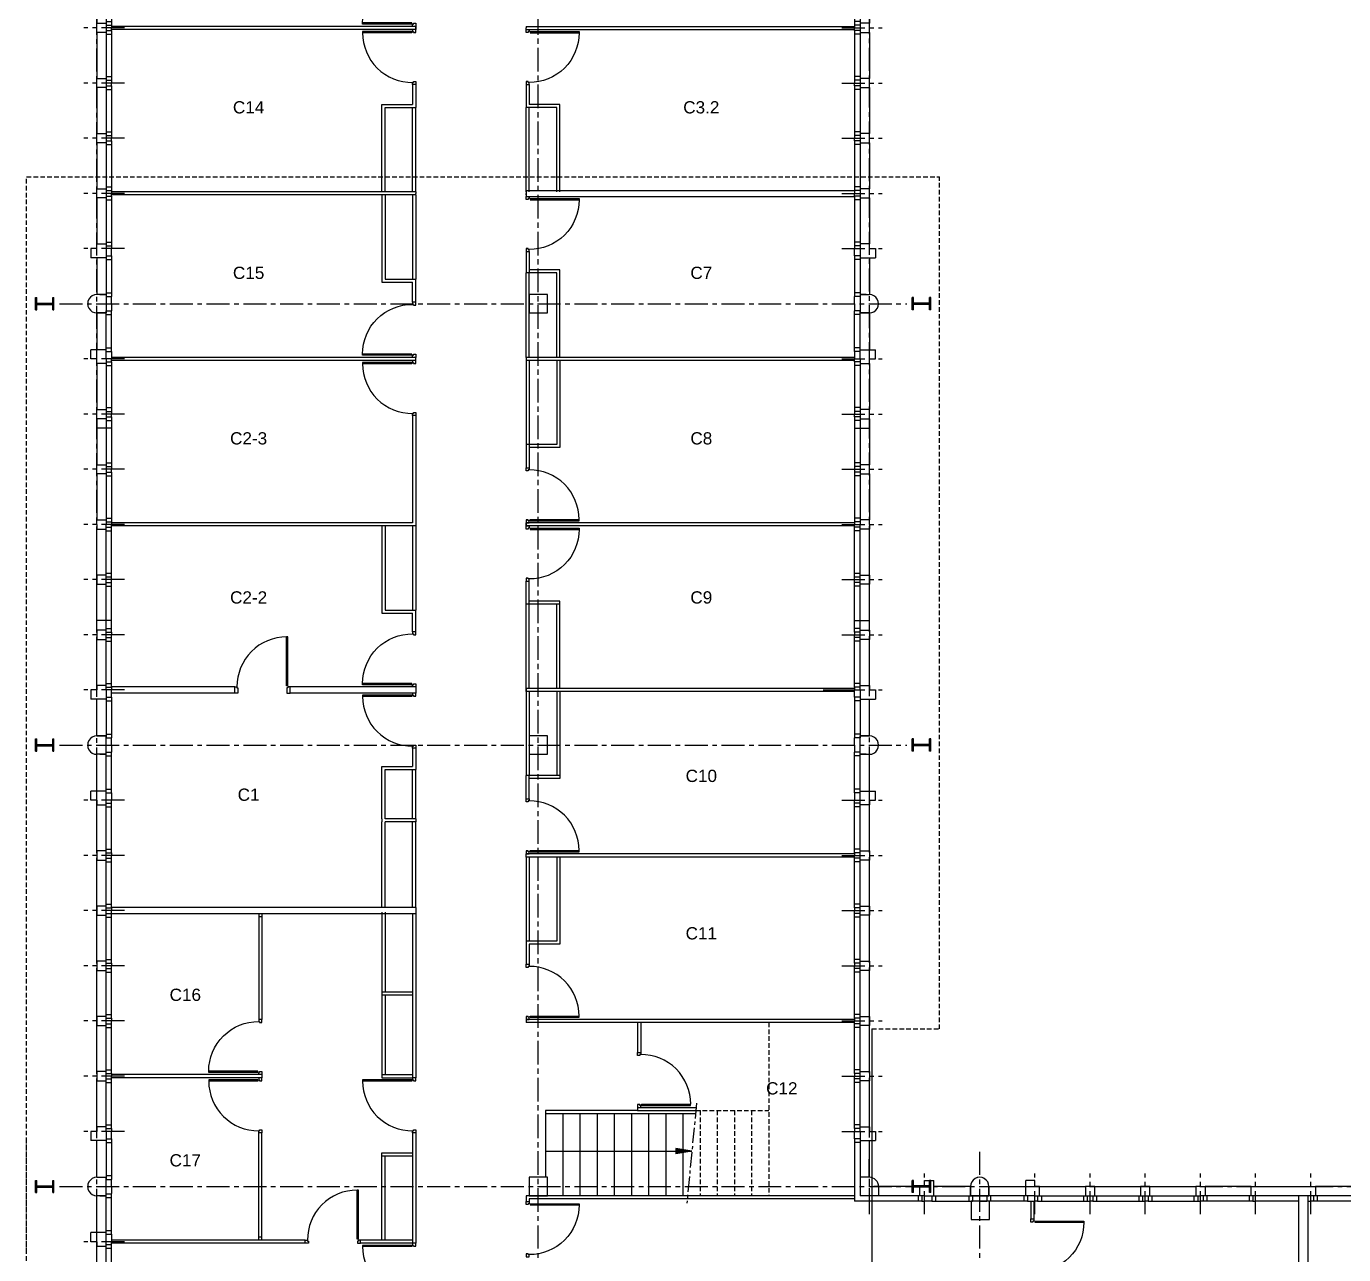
# Model space of a CAD drawing. Extents: x 1614 to 26454, y 2920 to 16595.
# Drawn here: x 5494 to 7643, y 4590 to 6593 of the extents above; entities that cross this region are included whole.
import ezdxf

# ---------------------------------------------------------------- set-up
doc = ezdxf.new("R2010")
doc.units = 0
doc.header["$MEASUREMENT"] = 0
for name, pattern in [('AXES', [2, 1.25, -0.25, 0.25, -0.25]), ('CACHE', [0.375, 0.25, -0.125]), ('DISCONTINU2', [0.375, 0.25, -0.125])]:
    doc.linetypes.add(name, pattern=pattern)
doc.layers.get('0').update_dxf_attribs({"linetype": 'CONTINUOUS'})
for name, color, linetype in [('BA_APPUI_FENETRE', 140, 'CONTINUOUS'), ('BA_AUVENT', 140, 'CACHE'), ('BA_AXE_TRAME', 253, 'AXES'), ('BA_CLOISON_EXISTANTE', 4, 'CONTINUOUS'), ('BA_DOUBLAGE', 134, 'CONTINUOUS'), ('BA_ESCALIER', 8, 'CONTINUOUS'), ('BA_ESCALIER_CACHE', 252, 'DISCONTINU2'), ('BA_MENUIS_EXTERIEURE', 6, 'CONTINUOUS'), ('BA_MENUIS_INTERIEURE', 202, 'CONTINUOUS'), ('BA_STRUCTURE', 5, 'CONTINUOUS'), ('TXT_REP_PIECE', 3, 'CONTINUOUS')]:
    doc.layers.add(name, color=color, linetype=linetype)

# ---------------------------------------------------------------- blocks, each defined once
blk = doc.blocks.new('baie1')
at = {"layer": 'BA_APPUI_FENETRE'}
blk.add_line((7.5, -5), (82.5, -5), dxfattribs=at)
at = {"layer": 'BA_DOUBLAGE'}
for p, q in [((4.5, 19), (0, 19)), ((85.5, 19), (90, 19))]:
    blk.add_line(p, q, dxfattribs=at)
at = {"layer": 'BA_MENUIS_EXTERIEURE'}
for p, q in [((4.5, 19), (85.5, 19)), ((4.5, 10), (4.5, 19)), ((4.5, 10), (85.5, 10)), ((10.5, 10), (10.5, 19)), ((79.5, 10), (79.5, 19)), ((85.5, 10), (85.5, 19))]:
    blk.add_line(p, q, dxfattribs=at)
at = {"layer": 'BA_STRUCTURE'}
for points in [[(0, 10), (7.5, 10), (7.5, -5), (0, -5)], [(90, -5), (82.5, -5), (82.5, 10), (90, 10)]]:
    blk.add_lwpolyline(points, dxfattribs=at)
blk = doc.blocks.new('baie2')
at = {"layer": 'BA_DOUBLAGE'}
blk.add_line((-12, 19), (0, 19), dxfattribs=at)
at = {"layer": 'BA_MENUIS_EXTERIEURE'}
for p, q in [((-78.3, 10), (-78.3, 19)), ((-12, 19), (-78.3, 19)), ((-12, 10), (-78.3, 10)), ((-72.3, 10), (-72.3, 19)), ((-18, 10), (-18, 19)), ((-12, 10), (-12, 19))]:
    blk.add_line(p, q, dxfattribs=at)
at = {"layer": 'BA_STRUCTURE'}
for p, q in [((-75, 0), (-75, 10)), ((0, 10), (-15, 10)), ((-15, 10), (-15, -15)), ((0, -15), (-15, -15)), ((0, -5), (0, -15))]:
    blk.add_line(p, q, dxfattribs=at)
blk = doc.blocks.new('P80_5')
for p, q in [((-5.5, 6.5), (-5.5, 86.6)), ((-3.5, 86.5), (-5.5, 86.5)), ((-3.5, 6.5), (-3.5, 86.5)), ((-90, 0), (-90, 5)), ((-90, 5), (-86.5, 5)), ((-85, 0), (-90, 0)), ((-86.5, 5), (-86.5, 3.5)), ((-86.5, 3.5), (-85, 3.5)), ((-85, 3.5), (-85, 0)), ((-3.5, 6.5), (-5.5, 6.5)), ((-5, 3.5), (-5, 0)), ((-3.5, 3.5), (-5, 3.5)), ((-5, 0), (0, 0)), ((0, 5), (-3.5, 5)), ((-3.5, 5), (-3.5, 3.5)), ((0, 0), (0, 5))]:
    blk.add_line(p, q)
for centre, radius, start, end in [((-5.6, 5.7), 80.9, 89.9501, 180.4961), ((-5.5, 6.5), 0, 180, 270), ((-5, 3.5), 0, 180, 270)]:
    blk.add_arc(centre, radius, start, end)

msp = doc.modelspace()

# ---------------------------------------------------------------- hatches: boundary and pattern name
at = {"layer": 'BA_ESCALIER'}
h = msp.add_hatch(color=256, dxfattribs=at)
h.paths.add_polyline_path([(6565.4, 4758.3), (6565.4, 4760.7), (6554, 4762.6), (6554, 4758.3)])
h.paths.add_polyline_path([(6554, 4758.3), (6554, 4754), (6565.4, 4755.9), (6565.4, 4758.3)])
h.paths.add_polyline_path([(6579.9, 4758.3), (6565.4, 4760.7), (6565.4, 4758.3)])
h.paths.add_polyline_path([(6579.9, 4758.3), (6565.4, 4758.3), (6565.4, 4755.9)])

# ---------------------------------------------------------------- linework, layer by layer
at = {"layer": 'BA_APPUI_FENETRE'}
for p, q in [((5609.4, 6215.8), (5609.3, 6155.8)), ((6869.4, 6215.8), (6869.4, 6155.8)), ((5609.4, 6125.8), (5609.4, 6065.8)), ((6869.4, 6125.8), (6869.4, 6065.8)), ((5609.4, 5953.3), (5609.4, 5878.3)), ((6869.4, 5953.3), (6869.4, 5878.3)), ((5609.4, 5863.3), (5609.4, 5788.3)), ((6869.4, 5863.3), (6869.4, 5788.3)), ((5609.4, 5698.3), (5609.4, 5773.3)), ((6869.4, 5698.3), (6869.4, 5773.3)), ((5609.4, 5608.3), (5609.4, 5683.3)), ((6869.4, 5608.3), (6869.4, 5683.3)), ((5609.4, 5435.8), (5609.4, 5495.8)), ((6869.4, 5435.8), (6869.4, 5495.8)), ((5609.4, 5345.8), (5609.3, 5405.8)), ((6869.4, 5345.8), (6869.4, 5405.8)), ((6873.4, 4957.8), (6873.4, 3640.8)), ((5609.4, 4715.8), (5609.4, 4775.8)), ((6869.3, 4715.8), (6869.4, 4775.8)), ((5609.4, 4625.8), (5609.3, 4685.8)), ((6951.9, 4700.8), (6876.9, 4700.8)), ((7034.4, 4700.8), (6974.4, 4700.8)), ((7064.4, 4700.8), (7124.4, 4700.8)), ((7236.9, 4700.8), (7311.9, 4700.8)), ((7326.9, 4700.8), (7401.9, 4700.8)), ((7491.9, 4700.8), (7416.9, 4700.8))]:
    msp.add_line(p, q, dxfattribs=at)
at = {"layer": 'BA_AUVENT', "ltscale": 30}
for p, q in [((5494.7, 4593.1), (5494.7, 6347.8)), ((5494.7, 6347.8), (6984, 6347.8)), ((6984, 4957.8), (6984, 6347.8)), ((6873.4, 4957.8), (6984, 4957.8)), ((5494.7, 4545.8), (5494.4, 4775.7))]:
    msp.add_line(p, q, dxfattribs=at)
at = {"layer": 'BA_AXE_TRAME', "ltscale": 30}
for p, q in [((6329.4, 2919.7), (6329.4, 8140.8)), ((5609.4, 2919.7), (5609.4, 6900.8)), ((6329.4, 4660.8), (6329.4, 6900.8)), ((6869.4, 4660.8), (6869.4, 6900.8)), ((5654.5, 6590.8), (5588.3, 6590.8)), ((6824.3, 6590.8), (6890.5, 6590.8)), ((5654.5, 6500.8), (5588.3, 6500.8)), ((6824.3, 6500.8), (6890.5, 6500.8)), ((5654.5, 6410.8), (5588.3, 6410.8)), ((6824.3, 6410.8), (6890.5, 6410.8)), ((5654.5, 6320.8), (5588.3, 6320.8)), ((6824.3, 6320.8), (6890.5, 6320.8)), ((5654.5, 6230.8), (5588.3, 6230.8)), ((6824.3, 6230.8), (6890.5, 6230.8)), ((5548.3, 6140.8), (6930.5, 6140.8)), ((5654.5, 6050.8), (5588.3, 6050.8)), ((5654.5, 6050.8), (5588.3, 6050.8)), ((6824.3, 6050.8), (6890.5, 6050.8)), ((6824.3, 6050.8), (6890.5, 6050.8)), ((5654.5, 5960.8), (5588.3, 5960.8)), ((5654.5, 5960.8), (5588.3, 5960.8)), ((6824.3, 5960.8), (6890.5, 5960.8)), ((6824.3, 5960.8), (6890.5, 5960.8)), ((5654.5, 5870.8), (5588.3, 5870.8)), ((5654.5, 5870.8), (5588.3, 5870.8)), ((6824.3, 5870.8), (6890.5, 5870.8)), ((6824.3, 5870.8), (6890.5, 5870.8)), ((5654.5, 5780.8), (5588.3, 5780.8)), ((5654.5, 5780.8), (5588.3, 5780.8)), ((6824.3, 5780.8), (6890.5, 5780.8)), ((6824.3, 5780.8), (6890.5, 5780.8)), ((5654.5, 5690.8), (5588.3, 5690.8)), ((6824.3, 5690.8), (6890.5, 5690.8)), ((5654.5, 5600.8), (5588.3, 5600.8)), ((6824.3, 5600.8), (6890.5, 5600.8)), ((5654.5, 5510.8), (5588.3, 5510.8)), ((6794.2, 5510.8), (6860.4, 5510.8)), ((6824.3, 5510.8), (6890.5, 5510.8)), ((5548.3, 5420.8), (6930.5, 5420.8)), ((5654.5, 5330.8), (5588.3, 5330.8)), ((6824.3, 5330.8), (6890.5, 5330.8)), ((5654.5, 5240.8), (5588.3, 5240.8)), ((6824.3, 5240.8), (6890.5, 5240.8)), ((5654.5, 5150.8), (5588.3, 5150.8)), ((6824.3, 5150.8), (6890.5, 5150.8)), ((5654.5, 5060.8), (5588.3, 5060.8)), ((6824.3, 5060.8), (6890.5, 5060.8)), ((5654.5, 4970.8), (5588.3, 4970.8)), ((6824.3, 4970.8), (6890.5, 4970.8)), ((5654.5, 4880.8), (5588.3, 4880.8)), ((6824.3, 4880.8), (6890.5, 4880.8)), ((5654.5, 4790.8), (5588.3, 4790.8)), ((5654.5, 4790.8), (5588.3, 4790.8)), ((6824.3, 4790.8), (6890.5, 4790.8)), ((7049.4, 2919.7), (7049.4, 4761.9)), ((6869.4, 4655.7), (6869.4, 4721.9)), ((6959.4, 4655.7), (6959.4, 4721.9)), ((7139.4, 4655.7), (7139.4, 4721.9)), ((7139.4, 4655.7), (7139.4, 4721.9)), ((7229.4, 4655.7), (7229.4, 4721.9)), ((7229.4, 4655.7), (7229.4, 4721.9)), ((7319.4, 4655.7), (7319.4, 4721.9)), ((7319.4, 4655.7), (7319.4, 4721.9)), ((7409.4, 4655.7), (7409.4, 4721.9)), ((7409.4, 4655.7), (7409.4, 4721.9)), ((7499.4, 4655.7), (7499.4, 4721.9)), ((7589.4, 4655.7), (7589.4, 4721.9)), ((5548.3, 4700.8), (8293.3, 4700.8)), ((5654.5, 4610.8), (5588.3, 4610.8))]:
    msp.add_line(p, q, dxfattribs=at)
at = {"layer": 'BA_CLOISON_EXISTANTE'}
for p, q in [((6129.4, 6593.3), (5633.4, 6593.3)), ((6129.4, 6593.3), (5633.4, 6593.3)), ((6129.4, 6588.3), (5633.4, 6588.3)), ((6129.4, 6588.3), (5633.4, 6588.3)), ((6129.4, 6588.3), (6129.4, 6593.3)), ((6129.4, 6593.3), (6129.4, 6588.3)), ((6129.4, 6593.3), (6129.4, 6588.3)), ((6129.4, 6588.3), (6129.4, 6593.3)), ((6309.4, 6593.3), (6309.4, 6590.8)), ((6309.4, 6593.3), (6805.4, 6593.3)), ((6309.4, 6593.3), (6845.4, 6593.3)), ((6309.4, 6588.3), (6309.4, 6590.8)), ((6309.4, 6588.3), (6805.4, 6588.3)), ((6309.4, 6588.3), (6845.4, 6588.3)), ((6124.4, 6498.3), (6124.4, 6465.8)), ((6129.4, 6498.3), (6129.4, 6460.8)), ((6309.4, 6498.3), (6309.4, 6460.8)), ((6314.4, 6498.3), (6314.4, 6465.8)), ((6074.4, 6465.8), (6124.4, 6465.8)), ((6074.4, 6460.8), (6074.4, 6465.8)), ((6074.4, 6323.3), (6074.4, 6460.8)), ((6079.4, 6460.8), (6129.4, 6460.8)), ((6079.4, 6323.3), (6079.4, 6460.8)), ((6359.4, 6460.8), (6309.4, 6460.8)), ((6364.4, 6465.8), (6314.4, 6465.8)), ((6359.4, 6323.3), (6359.4, 6460.8)), ((6364.4, 6460.8), (6364.4, 6465.8)), ((6364.4, 6323.3), (6364.4, 6460.8)), ((6124.4, 6323.3), (5633.4, 6323.3)), ((6129.4, 6323.3), (5633.4, 6323.3)), ((6124.4, 6318.3), (5633.4, 6318.3)), ((6129.4, 6318.3), (5633.4, 6318.3)), ((6074.4, 6318.3), (6074.4, 6180.8)), ((6079.4, 6318.3), (6079.4, 6180.8)), ((6129.4, 6323.3), (6129.4, 6320.8)), ((6129.4, 6318.3), (6129.4, 6320.8)), ((6309.4, 6325.8), (6845.4, 6325.8)), ((6309.4, 6325.8), (6309.4, 6315.8)), ((6309.4, 6323.3), (6309.4, 6320.8)), ((6309.4, 6318.3), (6309.4, 6320.8)), ((6309.4, 6315.8), (6845.4, 6315.8)), ((6309.4, 6225.8), (6309.4, 6191.1)), ((6314.4, 6225.8), (6314.4, 6191.1)), ((6359.4, 6191.1), (6309.4, 6191.1)), ((6364.4, 6196.1), (6314.4, 6196.1)), ((6359.4, 6053.3), (6359.4, 6191.1)), ((6364.4, 6191.1), (6364.4, 6196.1)), ((6364.4, 6053.3), (6364.4, 6191.1)), ((6074.4, 6180.8), (6074.4, 6175.8)), ((6074.4, 6175.8), (6124.4, 6175.8)), ((6079.4, 6180.8), (6129.4, 6180.8)), ((6124.4, 6143.3), (6124.4, 6175.8)), ((6129.4, 6143.3), (6129.4, 6180.8)), ((6129.4, 6053.3), (5633.4, 6053.3)), ((6129.4, 6053.3), (5633.4, 6053.3)), ((6129.4, 6048.3), (5633.4, 6048.3)), ((6129.4, 6048.3), (5633.4, 6048.3)), ((6129.4, 6048.3), (6129.4, 6053.3)), ((6845.4, 6053.3), (6309.4, 6053.3)), ((6309.4, 6053.3), (6309.4, 6048.3)), ((6845.4, 6048.3), (6309.4, 6048.3)), ((6845.4, 6053.3), (6349.4, 6053.3)), ((6845.4, 6048.3), (6349.4, 6048.3)), ((6359.4, 6048.3), (6359.4, 5911.1)), ((6364.4, 6048.3), (6364.4, 5911.1)), ((6124.4, 5958.3), (6124.4, 5783.3)), ((6129.4, 5958.3), (6129.4, 5778.3)), ((6359.4, 5911.1), (6309.4, 5911.1)), ((6309.4, 5911.1), (6309.4, 5873.3)), ((6314.4, 5911.1), (6314.4, 5873.3)), ((6364.4, 5911.1), (6364.4, 5906.1)), ((6364.4, 5906.1), (6314.4, 5906.1)), ((6124.4, 5783.3), (5633.4, 5783.3)), ((6124.4, 5783.3), (5633.4, 5783.3)), ((6845.4, 5783.3), (6309.4, 5783.3)), ((6309.4, 5783.3), (6309.4, 5778.3)), ((6845.4, 5783.3), (6309.4, 5783.3)), ((6309.4, 5778.3), (6309.4, 5783.3)), ((6845.4, 5783.3), (6314.4, 5783.3)), ((6124.4, 5778.3), (5633.4, 5778.3)), ((6129.4, 5778.3), (5633.4, 5778.3)), ((6074.4, 5778.3), (6074.4, 5640.8)), ((6079.4, 5778.3), (6079.4, 5640.8)), ((6845.4, 5778.3), (6309.4, 5778.3)), ((6845.4, 5778.3), (6309.4, 5778.3)), ((6845.4, 5778.3), (6314.4, 5778.3)), ((6309.4, 5650.6), (6309.4, 5688.3)), ((6314.4, 5650.6), (6314.4, 5688.3)), ((6364.4, 5655.6), (6314.4, 5655.6)), ((6364.4, 5650.6), (6364.4, 5655.6)), ((6074.4, 5640.8), (6074.4, 5635.8)), ((6074.4, 5635.8), (6124.4, 5635.8)), ((6079.4, 5640.8), (6129.4, 5640.8)), ((6124.4, 5605.8), (6124.4, 5635.8)), ((6129.4, 5605.8), (6129.4, 5640.8)), ((6364.4, 5650.6), (6309.4, 5650.6)), ((6359.4, 5513.3), (6359.4, 5650.6)), ((6364.4, 5513.3), (6364.4, 5650.6)), ((5834.4, 5515.8), (5633.4, 5515.8)), ((5834.4, 5505.8), (5633.4, 5505.8)), ((6129.4, 5515.8), (5924.4, 5515.8)), ((6129.4, 5505.8), (5924.4, 5505.8)), ((6129.4, 5515.8), (6129.4, 5505.8)), ((6845.4, 5513.3), (6309.4, 5513.3)), ((6309.4, 5508.3), (6309.4, 5513.3)), ((6309.4, 5512.8), (6309.4, 5507.8)), ((6845.4, 5508.3), (6309.4, 5508.3)), ((6845.4, 5513.3), (6314.4, 5513.3)), ((6845.4, 5513.3), (6314.4, 5513.3)), ((6845.4, 5508.3), (6314.4, 5508.3)), ((6845.4, 5508.3), (6314.4, 5508.3)), ((6359.4, 5508.1), (6359.4, 5370.6)), ((6364.4, 5508.1), (6364.4, 5370.6)), ((6124.4, 5415.8), (6124.4, 5385.8)), ((6129.4, 5415.8), (6129.4, 5380.8)), ((6074.4, 5385.8), (6124.4, 5385.8)), ((6074.4, 5380.8), (6074.4, 5385.8)), ((6074.4, 5300.8), (6074.4, 5380.8)), ((6079.4, 5380.8), (6129.4, 5380.8)), ((6079.4, 5300.8), (6079.4, 5380.8)), ((6309.4, 5333.3), (6309.4, 5371.1)), ((6364.4, 5371.1), (6309.4, 5371.1)), ((6314.4, 5333.3), (6314.4, 5371.1)), ((6364.4, 5366.1), (6314.4, 5366.1)), ((6364.4, 5371.1), (6364.4, 5366.1)), ((6074.4, 5300.8), (6074.4, 5295.8)), ((6074.4, 5155.8), (6074.4, 5295.8)), ((6129.4, 5300.8), (6079.4, 5300.8)), ((6079.4, 5155.8), (6079.4, 5295.8)), ((6129.4, 5295.8), (6079.4, 5295.8)), ((6129.4, 5300.8), (6129.4, 5295.8)), ((6845.4, 5243.3), (6309.4, 5243.3)), ((6845.4, 5243.3), (6309.4, 5243.3)), ((6309.4, 5238.3), (6309.4, 5243.3)), ((6845.4, 5243.3), (6314.4, 5243.3)), ((6845.4, 5238.3), (6309.4, 5238.3)), ((6845.4, 5238.3), (6309.4, 5238.3)), ((6845.4, 5238.3), (6309.4, 5238.3)), ((6359.4, 5238.6), (6359.4, 5101.1)), ((6364.4, 5238.6), (6364.4, 5101.1)), ((6129.4, 5155.8), (5633.4, 5155.8)), ((6129.4, 5145.8), (5633.4, 5145.8)), ((6124.4, 5145.8), (6124.4, 4878.3)), ((6129.4, 5155.8), (6129.4, 4878.3)), ((6359.4, 5101.1), (6309.4, 5101.1)), ((6309.4, 5101.1), (6309.4, 5063.3)), ((6364.4, 5096.1), (6314.4, 5096.1)), ((6314.4, 5096.1), (6314.4, 5063.3)), ((6364.4, 5101.1), (6364.4, 5096.1)), ((6074.4, 5018.4), (6074.4, 5013.4)), ((6074.4, 5018.4), (6124.4, 5018.4)), ((6074.4, 5013.4), (6124.4, 5013.4)), ((6845.4, 4973.3), (6309.4, 4973.3)), ((6309.4, 4973.3), (6309.4, 4968.3)), ((6845.4, 4968.3), (6309.4, 4968.3)), ((6845.4, 4973.3), (6314.4, 4973.3)), ((6845.4, 4973.3), (6314.4, 4973.3)), ((6845.4, 4968.3), (6314.4, 4968.3)), ((6845.4, 4968.3), (6314.4, 4968.3)), ((6491.4, 4968.3), (6491.4, 4919.6)), ((6496.4, 4968.3), (6496.4, 4919.6)), ((5878.9, 4883.3), (5633.4, 4883.3)), ((5878.9, 4878.3), (5633.4, 4878.3)), ((5878.9, 4878.3), (5878.9, 4883.3)), ((6074.4, 4883.3), (6074.4, 4878.3)), ((6074.4, 4883.3), (6124.4, 4883.3)), ((6074.4, 4878.3), (6124.4, 4878.3)), ((6491.4, 4829.6), (6586.7, 4829.6)), ((6491.4, 4829.6), (6491.4, 4824.6)), ((6491.4, 4824.6), (6586.2, 4824.6)), ((6124.4, 4788.3), (6124.4, 4608.3)), ((6129.4, 4788.3), (6129.4, 4608.3)), ((6074.4, 4755.8), (6124.4, 4755.8)), ((6074.4, 4750.8), (6074.4, 4755.8)), ((6074.4, 4750.8), (6124.4, 4750.8)), ((6845.4, 4685.8), (6309.4, 4685.8)), ((6309.4, 4685.8), (6309.4, 4676.2)), ((6845.4, 4680.8), (6314.4, 4680.8)), ((6314.4, 4680.8), (6314.4, 4676.2)), ((5949.4, 4613.3), (5633.4, 4613.3)), ((5949.4, 4608.3), (5633.4, 4608.3)), ((6124.4, 4613.3), (6039.4, 4613.3)), ((6129.4, 4608.3), (6039.4, 4608.3))]:
    msp.add_line(p, q, dxfattribs=at)
at = {"layer": 'BA_DOUBLAGE'}
for p, q in [((5633.4, 6140.8), (5633.4, 6152.5)), ((5633.4, 6140.8), (5633.4, 6152.5)), ((6845.4, 6140.8), (6845.4, 6152.5)), ((6845.4, 6140.8), (6845.4, 6152.5)), ((5633.4, 6140.8), (5633.4, 6129.2)), ((6845.4, 6140.8), (6845.4, 6129.2)), ((5633.4, 5956.3), (5633.4, 5960.8)), ((6845.4, 5956.3), (6845.4, 5960.8)), ((5633.4, 5875.3), (5633.4, 5870.8)), ((5633.4, 5866.3), (5633.4, 5870.8)), ((5633.4, 5785.3), (5633.4, 5780.8)), ((5633.4, 5776.3), (5633.4, 5780.8)), ((6845.4, 5785.3), (6845.4, 5780.8)), ((6845.4, 5776.3), (6845.4, 5780.8)), ((5633.4, 5605.3), (5633.4, 5600.8)), ((6845.4, 5605.3), (6845.4, 5600.8)), ((5633.4, 5420.8), (5633.4, 5432.5)), ((5633.4, 5420.8), (5633.4, 5409.2)), ((5633.4, 5420.8), (5633.4, 5409.2)), ((6845.4, 5420.8), (6845.4, 5432.5)), ((6845.4, 5420.8), (6845.4, 5409.2)), ((6845.4, 5420.8), (6845.4, 5409.2)), ((6845.4, 4778.8), (6845.4, 4790.8)), ((5633.4, 4700.8), (5633.4, 4712.5)), ((5633.4, 4700.8), (5633.4, 4689.2)), ((6954.9, 4676.8), (6959.4, 4676.8)), ((7049.4, 4676.8), (7037.7, 4676.8)), ((7049.4, 4676.8), (7037.7, 4676.8)), ((7049.4, 4676.8), (7037.7, 4676.8)), ((7049.4, 4676.8), (7061, 4676.8)), ((7049.4, 4676.8), (7061, 4676.8)), ((7049.4, 4676.8), (7061, 4676.8)), ((7233.9, 4676.8), (7229.4, 4676.8)), ((7314.9, 4676.8), (7319.4, 4676.8)), ((7323.9, 4676.8), (7319.4, 4676.8)), ((7404.9, 4676.8), (7409.4, 4676.8)), ((7413.9, 4676.8), (7409.4, 4676.8)), ((7494.9, 4676.8), (7499.4, 4676.8)), ((7503.9, 4676.8), (7499.4, 4676.8)), ((7584.9, 4676.8), (7589.4, 4676.8))]:
    msp.add_line(p, q, dxfattribs=at)
at = {"layer": 'BA_ESCALIER'}
for p, q in [((6341.4, 4824.6), (6341.4, 4715.8)), ((6491.4, 4824.6), (6341.4, 4824.6)), ((6585.8, 4819.6), (6341.4, 4819.6)), ((6369.4, 4819.6), (6369.4, 4685.8)), ((6397.4, 4819.6), (6397.4, 4685.8)), ((6425.4, 4819.6), (6425.4, 4685.8)), ((6453.4, 4819.6), (6453.4, 4685.8)), ((6481.4, 4819.6), (6481.4, 4685.8)), ((6509.4, 4819.6), (6509.4, 4685.8)), ((6537.4, 4819.6), (6537.4, 4685.8)), ((6565.4, 4819.6), (6565.4, 4685.8)), ((6341.4, 4758.3), (6579.9, 4758.3)), ((6579.9, 4758.3), (6554, 4762.6)), ((6554, 4762.6), (6554, 4754)), ((6579.9, 4758.3), (6554, 4754))]:
    msp.add_line(p, q, dxfattribs=at)
at = {"layer": 'BA_ESCALIER_CACHE', "ltscale": 30}
for p, q in [((6705.4, 4968.3), (6705.4, 4685.8)), ((6586.2, 4824.6), (6705.4, 4824.6)), ((6593.4, 4824.6), (6593.4, 4685.8)), ((6621.4, 4824.6), (6621.4, 4685.8)), ((6649.4, 4824.6), (6649.4, 4685.8)), ((6677.4, 4824.6), (6677.4, 4685.8))]:
    msp.add_line(p, q, dxfattribs=at)
at = {"layer": 'BA_ESCALIER_CACHE', "linetype": 'AXES', "ltscale": 20}
msp.add_line((6587.4, 4836.5), (6571.7, 4673.9), dxfattribs=at)
at = {"layer": 'BA_MENUIS_EXTERIEURE'}
for p, q in [((5509.3, 6130.8), (5509.3, 6150.8)), ((5509.3, 6150.8), (5511.3, 6150.8)), ((5511.3, 6130.8), (5511.3, 6150.8)), ((5537.3, 6130.8), (5537.3, 6150.8)), ((5537.3, 6150.8), (5539.3, 6150.8)), ((5539.3, 6130.8), (5539.3, 6150.8)), ((6939.4, 6130.8), (6939.4, 6150.8)), ((6941.4, 6150.8), (6939.4, 6150.8)), ((6941.4, 6130.8), (6941.4, 6150.8)), ((6969.4, 6150.8), (6967.4, 6150.8)), ((6967.4, 6130.8), (6967.4, 6150.8)), ((6969.4, 6130.8), (6969.4, 6150.8)), ((5509.3, 6130.8), (5511.3, 6130.8)), ((5511.3, 6141.8), (5537.3, 6141.8)), ((5511.3, 6139.8), (5537.3, 6139.8)), ((5537.3, 6130.8), (5539.3, 6130.8)), ((6941.4, 6130.8), (6939.4, 6130.8)), ((6967.4, 6141.8), (6941.4, 6141.8)), ((6967.4, 6139.8), (6941.4, 6139.8)), ((6969.4, 6130.8), (6967.4, 6130.8)), ((5624.4, 5956.3), (5633.4, 5956.3)), ((5624.4, 5956.3), (5624.4, 5875.3)), ((5633.4, 5956.3), (5633.4, 5875.3)), ((6854.4, 5956.3), (6845.4, 5956.3)), ((6845.4, 5956.3), (6845.4, 5870.8)), ((6854.4, 5956.3), (6854.4, 5875.3)), ((5633.4, 5937.7), (5609.4, 5937.7)), ((5624.4, 5950.3), (5633.4, 5950.3)), ((6854.4, 5950.3), (6845.4, 5950.3)), ((6845.4, 5937.7), (6869.4, 5937.7)), ((5624.4, 5881.3), (5633.4, 5881.3)), ((5624.4, 5875.3), (5633.4, 5875.3)), ((5624.4, 5866.3), (5624.4, 5785.3)), ((5624.4, 5866.3), (5633.4, 5866.3)), ((5633.4, 5866.3), (5633.4, 5785.3)), ((6854.4, 5881.3), (6845.4, 5881.3)), ((6854.4, 5875.3), (6845.4, 5875.3)), ((6845.4, 5870.8), (6845.4, 5785.3)), ((6854.4, 5866.3), (6845.4, 5866.3)), ((6854.4, 5866.3), (6854.4, 5785.3)), ((5624.4, 5860.3), (5633.4, 5860.3)), ((6854.4, 5860.3), (6845.4, 5860.3)), ((5624.4, 5791.3), (5633.4, 5791.3)), ((5624.4, 5785.3), (5633.4, 5785.3)), ((6854.4, 5791.3), (6845.4, 5791.3)), ((6854.4, 5785.3), (6845.4, 5785.3)), ((5624.4, 5695.3), (5624.4, 5776.3)), ((5624.4, 5776.3), (5633.4, 5776.3)), ((5624.4, 5770.3), (5633.4, 5770.3)), ((5633.4, 5695.3), (5633.4, 5776.3)), ((6845.4, 5690.8), (6845.4, 5776.3)), ((6854.4, 5776.3), (6845.4, 5776.3)), ((6854.4, 5770.3), (6845.4, 5770.3)), ((6854.4, 5695.3), (6854.4, 5776.3)), ((5624.4, 5701.3), (5633.4, 5701.3)), ((5624.4, 5695.3), (5633.4, 5695.3)), ((5633.4, 5605.3), (5633.4, 5695.3)), ((6854.4, 5700.6), (6845.4, 5700.6)), ((6854.4, 5694.6), (6845.4, 5694.6)), ((5624.4, 5605.3), (5624.4, 5686.3)), ((5624.4, 5686.2), (5633.4, 5686.2)), ((5624.4, 5680.2), (5633.4, 5680.2)), ((6845.4, 5605.3), (6845.4, 5690.8)), ((6854.4, 5686.3), (6845.4, 5686.3)), ((6854.4, 5680.3), (6845.4, 5680.3)), ((6854.4, 5605.3), (6854.4, 5686.3)), ((5633.4, 5623.9), (5609.4, 5623.9)), ((5624.4, 5611.3), (5633.4, 5611.3)), ((6845.4, 5623.9), (6869.4, 5623.9)), ((6854.4, 5611.3), (6845.4, 5611.3)), ((5624.4, 5605.3), (5633.4, 5605.3)), ((6854.4, 5605.3), (6845.4, 5605.3)), ((5509.3, 5410.8), (5509.3, 5430.8)), ((5509.3, 5430.8), (5511.3, 5430.8)), ((5511.3, 5410.8), (5511.3, 5430.8)), ((5511.3, 5421.8), (5537.3, 5421.8)), ((5511.3, 5419.8), (5537.3, 5419.8)), ((5537.3, 5410.8), (5537.3, 5430.8)), ((5537.3, 5430.8), (5539.3, 5430.8)), ((5539.3, 5410.8), (5539.3, 5430.8)), ((6939.4, 5410.8), (6939.4, 5430.8)), ((6941.4, 5430.8), (6939.4, 5430.8)), ((6941.4, 5410.8), (6941.4, 5430.8)), ((6967.4, 5421.8), (6941.4, 5421.8)), ((6967.4, 5419.8), (6941.4, 5419.8)), ((6969.4, 5430.8), (6967.4, 5430.8)), ((6967.4, 5410.8), (6967.4, 5430.8)), ((6969.4, 5410.8), (6969.4, 5430.8)), ((5509.3, 5410.8), (5511.3, 5410.8)), ((5537.3, 5410.8), (5539.3, 5410.8)), ((6941.4, 5410.8), (6939.4, 5410.8)), ((6969.4, 5410.8), (6967.4, 5410.8)), ((6854.4, 4778.8), (6845.4, 4778.8)), ((6845.4, 4778.8), (6845.4, 4676.8)), ((6854.4, 4772.8), (6845.4, 4772.8)), ((6854.4, 4778.8), (6854.4, 4715.9)), ((5509.3, 4690.8), (5509.3, 4710.8)), ((5509.3, 4710.8), (5511.3, 4710.8)), ((5511.3, 4690.8), (5511.3, 4710.8)), ((5537.3, 4690.8), (5537.3, 4710.8)), ((5537.3, 4710.8), (5539.3, 4710.8)), ((5539.3, 4690.8), (5539.3, 4710.8)), ((6939.4, 4690.8), (6939.4, 4710.8)), ((6941.4, 4710.8), (6939.4, 4710.8)), ((6941.4, 4690.8), (6941.4, 4710.8)), ((6969.4, 4710.8), (6967.4, 4710.8)), ((6967.4, 4690.8), (6967.4, 4710.8)), ((6969.4, 4690.8), (6969.4, 4710.8)), ((5509.3, 4690.8), (5511.3, 4690.8)), ((5511.3, 4701.8), (5537.3, 4701.8)), ((5511.3, 4699.8), (5537.3, 4699.8)), ((5537.3, 4690.8), (5539.3, 4690.8)), ((6954.9, 4685.8), (6873.9, 4685.8)), ((6941.4, 4690.8), (6939.4, 4690.8)), ((6967.4, 4701.8), (6941.4, 4701.8)), ((6967.4, 4699.8), (6941.4, 4699.8)), ((6948.9, 4685.8), (6948.9, 4676.8)), ((6954.9, 4685.8), (6954.9, 4676.8)), ((6969.4, 4690.8), (6967.4, 4690.8)), ((7233.9, 4685.8), (7314.9, 4685.8)), ((7233.9, 4685.8), (7233.9, 4676.8)), ((7239.9, 4685.8), (7239.9, 4676.8)), ((7308.9, 4685.8), (7308.9, 4676.8)), ((7314.9, 4685.8), (7314.9, 4676.8)), ((7323.9, 4685.8), (7323.9, 4676.8)), ((7323.9, 4685.8), (7404.9, 4685.8)), ((7329.9, 4685.8), (7329.9, 4676.8)), ((7398.9, 4685.8), (7398.9, 4676.8)), ((7404.9, 4685.8), (7404.9, 4676.8)), ((7494.9, 4685.8), (7413.9, 4685.8)), ((7413.9, 4685.8), (7413.9, 4676.8)), ((7419.9, 4685.8), (7419.9, 4676.8)), ((7488.9, 4685.8), (7488.9, 4676.8)), ((7494.9, 4685.8), (7494.9, 4676.8)), ((7584.9, 4685.8), (7503.9, 4685.8)), ((6954.9, 4676.8), (6845.4, 4676.8)), ((7233.9, 4676.8), (7314.9, 4676.8)), ((7323.9, 4676.8), (7404.9, 4676.8)), ((7494.9, 4676.8), (7413.9, 4676.8)), ((7569.4, 4676.8), (7503.9, 4676.8)), ((7584.9, 4676.8), (7584.4, 4676.8))]:
    msp.add_line(p, q, dxfattribs=at)
at = {"layer": 'BA_MENUIS_INTERIEURE'}
for p, q in [((6124.4, 6323.3), (6124.4, 6460.8)), ((6129.4, 6323.3), (6129.4, 6460.8)), ((6309.4, 6323.3), (6309.4, 6460.8)), ((6314.4, 6323.3), (6314.4, 6460.8)), ((6124.4, 6318.3), (6124.4, 6180.8)), ((6129.4, 6318.3), (6129.4, 6180.8)), ((6309.4, 6053.3), (6309.4, 6191.1)), ((6314.4, 6053.3), (6314.4, 6191.1)), ((6309.4, 6048.3), (6309.4, 5911.1)), ((6314.4, 6048.6), (6314.4, 5911.1)), ((6124.4, 5778.3), (6124.4, 5640.8)), ((6129.4, 5778.3), (6129.4, 5640.8)), ((6309.4, 5512.8), (6309.4, 5650.6)), ((6314.4, 5512.8), (6314.4, 5650.6)), ((5918.8, 5517.3), (5918.8, 5597.4)), ((5920.8, 5597.3), (5918.8, 5597.3)), ((5920.8, 5517.3), (5920.8, 5597.3)), ((5834.4, 5505.8), (5834.4, 5515.8)), ((5834.4, 5515.8), (5837.9, 5515.8)), ((5839.4, 5505.8), (5834.4, 5505.8)), ((5837.9, 5515.8), (5837.9, 5514.3)), ((5837.9, 5514.3), (5839.4, 5514.3)), ((5839.4, 5514.3), (5839.4, 5505.8)), ((5920.8, 5517.3), (5918.8, 5517.3)), ((5919.4, 5514.3), (5919.4, 5505.8)), ((5920.9, 5514.3), (5919.4, 5514.3)), ((5919.4, 5505.8), (5924.4, 5505.8)), ((5924.4, 5515.8), (5920.9, 5515.8)), ((5920.9, 5515.8), (5920.9, 5514.3)), ((5924.4, 5505.8), (5924.4, 5515.8)), ((6309.4, 5507.8), (6309.4, 5370.6)), ((6314.4, 5508.1), (6314.4, 5370.6)), ((6124.4, 5300.8), (6124.4, 5380.8)), ((6129.4, 5300.8), (6129.4, 5380.8)), ((6124.4, 5155.8), (6124.4, 5295.8)), ((6129.4, 5155.8), (6129.4, 5295.8)), ((6309.4, 5238.6), (6309.4, 5101.1)), ((6314.4, 5238.6), (6314.4, 5101.1)), ((5873.4, 5145.8), (5873.4, 4973.3)), ((5878.4, 5140.8), (5873.4, 5140.8)), ((5878.4, 5145.8), (5878.4, 4973.3)), ((6074.4, 5148.3), (6074.4, 5018.4)), ((6079.4, 5148.3), (6079.4, 5018.4)), ((6074.4, 5013.4), (6074.4, 4883.3)), ((6079.4, 5013.4), (6079.4, 4883.3)), ((5873.4, 4613.3), (5873.4, 4788.3)), ((5878.4, 4613.3), (5878.4, 4788.3)), ((6074.4, 4613.3), (6074.4, 4750.8)), ((6079.4, 4613.3), (6079.4, 4750.8)), ((7132.7, 4676.8), (7132.7, 4647.9)), ((7137.7, 4676.8), (7137.7, 4647.9)), ((5878.4, 4618.3), (5873.4, 4618.3))]:
    msp.add_line(p, q, dxfattribs=at)
for centre, radius, start, end in [((5918.8, 5516.5), 80.9, 89.9501, 180.4961), ((5918.8, 5517.3), 0, 180, 270), ((5919.4, 5514.3), 0, 180, 270)]:
    msp.add_arc(centre, radius, start, end, dxfattribs=at)
at = {"layer": 'BA_STRUCTURE'}
for p, q in [((5624.4, 6155.8), (5609.3, 6155.8)), ((5614.4, 6155.8), (5624.4, 6155.8)), ((5614.4, 6155.8), (5624.4, 6155.8)), ((5624.4, 6155.8), (5624.4, 6125.8)), ((6864.4, 6155.8), (6854.4, 6155.8)), ((6864.4, 6155.8), (6854.4, 6155.8)), ((6854.4, 6155.8), (6869.4, 6155.8)), ((6854.4, 6155.8), (6854.4, 6125.8)), ((5624.4, 6125.8), (5609.3, 6125.8)), ((5609.4, 6125.8), (5624.4, 6125.8)), ((6854.4, 6125.8), (6869.4, 6125.8)), ((6869.4, 6125.8), (6854.4, 6125.8)), ((5624.4, 5435.8), (5609.3, 5435.8)), ((5609.4, 5435.8), (5624.4, 5435.8)), ((5624.4, 5405.8), (5624.4, 5435.8)), ((6854.4, 5405.8), (6854.4, 5435.8)), ((6869.4, 5435.8), (6854.4, 5435.8)), ((6854.4, 5435.8), (6869.4, 5435.8)), ((5624.4, 5405.8), (5609.3, 5405.8)), ((5614.4, 5405.8), (5624.4, 5405.8)), ((5614.4, 5405.8), (5624.4, 5405.8)), ((6854.4, 5405.8), (6869.4, 5405.8)), ((6864.4, 5405.8), (6854.4, 5405.8)), ((6864.4, 5405.8), (6854.4, 5405.8)), ((6854.4, 4790.8), (6854.4, 4775.8)), ((6854.4, 4775.8), (6879.4, 4775.8)), ((6869.4, 4790.8), (6879.4, 4790.8)), ((6879.4, 4790.8), (6879.4, 4775.8)), ((5609.4, 4715.8), (5624.4, 4715.8)), ((5624.4, 4685.8), (5624.4, 4715.8)), ((6869.3, 4715.8), (6854.4, 4715.8)), ((6854.4, 4715.8), (6854.4, 4685.8)), ((5624.4, 4685.8), (5609.3, 4685.8)), ((6884.4, 4685.8), (6854.4, 4685.8)), ((6884.4, 4700.8), (6884.4, 4685.8)), ((7034.4, 4685.8), (7034.4, 4700.9)), ((7034.4, 4685.8), (7034.4, 4700.9)), ((7034.4, 4700.8), (7034.4, 4685.8)), ((7034.4, 4695.8), (7034.4, 4685.8)), ((7034.4, 4695.8), (7034.4, 4685.8)), ((7034.4, 4685.8), (7064.4, 4685.8)), ((7064.4, 4685.8), (7034.4, 4685.8)), ((7064.4, 4685.8), (7064.4, 4700.9)), ((7064.4, 4685.8), (7064.4, 4700.9)), ((7064.4, 4700.8), (7064.4, 4685.8)), ((7064.4, 4695.8), (7064.4, 4685.8)), ((7064.4, 4695.8), (7064.4, 4685.8)), ((7499.4, 4700.8), (7506.9, 4700.8)), ((7506.9, 4685.8), (7499.4, 4685.8)), ((7503.9, 4700.8), (7589.4, 4700.8)), ((7589.4, 4685.8), (7503.9, 4685.8)), ((7569.4, 4685.8), (7569.4, 3965.8)), ((7584.4, 4685.8), (7584.4, 3965.8))]:
    msp.add_line(p, q, dxfattribs=at)
for points in [[(6344.4, 6155.8), (6314.4, 6155.8), (6314.4, 6125.8), (6344.4, 6125.8)], [(6344.4, 5435.8), (6314.4, 5435.8), (6314.4, 5405.8), (6344.4, 5405.8)], [(6344.4, 4715.8), (6314.4, 4715.8), (6314.4, 4685.8), (6344.4, 4685.8)], [(7065.5, 4676.8), (7035.5, 4676.8), (7035.5, 4646.8), (7065.5, 4646.8)]]:
    msp.add_lwpolyline(points, close=True, dxfattribs=at)
for points in [[(5624.4, 5960.8), (5624.4, 5953.3), (5609.4, 5953.3), (5609.4, 5960.8)], [(6854.4, 5960.8), (6854.4, 5953.3), (6869.4, 5953.3), (6869.4, 5960.8)], [(5609.4, 5870.8), (5609.4, 5878.3), (5624.4, 5878.3), (5624.4, 5870.8)], [(5624.4, 5870.8), (5624.4, 5863.3), (5609.4, 5863.3), (5609.4, 5870.8)], [(6869.4, 5870.8), (6869.4, 5878.3), (6854.4, 5878.3), (6854.4, 5870.8)], [(6854.4, 5870.8), (6854.4, 5863.3), (6869.4, 5863.3), (6869.4, 5870.8)], [(5609.4, 5780.8), (5609.4, 5788.3), (5624.4, 5788.3), (5624.4, 5780.8)], [(5609.4, 5780.8), (5609.4, 5773.3), (5624.4, 5773.3), (5624.4, 5780.8)], [(6869.4, 5780.8), (6869.4, 5788.3), (6854.4, 5788.3), (6854.4, 5780.8)], [(6869.4, 5780.8), (6869.4, 5773.3), (6854.4, 5773.3), (6854.4, 5780.8)], [(5624.4, 5690.8), (5624.4, 5698.3), (5609.4, 5698.3), (5609.4, 5690.8)], [(6854.4, 5690.8), (6854.4, 5698.3), (6869.4, 5698.3), (6869.4, 5690.8)], [(5609.4, 5690.8), (5609.4, 5683.3), (5624.4, 5683.3), (5624.4, 5690.8)], [(6869.4, 5690.8), (6869.4, 5683.3), (6854.4, 5683.3), (6854.4, 5690.8)], [(5624.4, 5600.8), (5624.4, 5608.3), (5609.4, 5608.3), (5609.4, 5600.8)], [(6854.4, 5600.8), (6854.4, 5608.3), (6869.4, 5608.3), (6869.4, 5600.8)], [(6959.4, 4685.8), (6951.9, 4685.8), (6951.9, 4700.8), (6959.4, 4700.8)], [(7229.4, 4685.8), (7236.9, 4685.8), (7236.9, 4700.8), (7229.4, 4700.8)], [(7319.4, 4700.8), (7311.9, 4700.8), (7311.9, 4685.8), (7319.4, 4685.8)], [(7319.4, 4685.8), (7326.9, 4685.8), (7326.9, 4700.8), (7319.4, 4700.8)], [(7409.4, 4700.8), (7401.9, 4700.8), (7401.9, 4685.8), (7409.4, 4685.8)], [(7409.4, 4700.8), (7416.9, 4700.8), (7416.9, 4685.8), (7409.4, 4685.8)], [(7499.4, 4685.8), (7491.9, 4685.8), (7491.9, 4700.8), (7499.4, 4700.8)]]:
    msp.add_lwpolyline(points, dxfattribs=at)
for centre, start, end in [((5609.4, 6140.8), 89.701, 270), ((6869.4, 6140.8), 270, 90.299), ((5609.4, 5420.8), 90, 270.299), ((6869.4, 5420.8), 269.701, 90), ((5609.4, 4700.8), 90, 270.299), ((6869.4, 4700.8), 359.8505, 90.299), ((6869.4, 4700.8), 90, 90.299), ((7049.4, 4700.8), 360, 180.299), ((7049.4, 4700.8), 359.701, 180)]:
    msp.add_arc(centre, 15, start, end, dxfattribs=at)

# ---------------------------------------------------------------- block references
at = {"layer": 'BA_MENUIS_INTERIEURE', "xscale": -1}
for p, rotation in [((6129.4, 6593.3), 90), ((6309.4, 6588.3), 270), ((6309.4, 6315.8), 270), ((6129.4, 6053.3), 90), ((6309.4, 5778.3), 270), ((6129.4, 5515.8), 90), ((5878.4, 4883.3), 90), ((6309.4, 4676.2), 270), ((7132.7, 4647.9), 270)]:
    msp.add_blockref('P80_5', p, dxfattribs=dict(at, rotation=rotation))
at = {"layer": 'BA_MENUIS_INTERIEURE'}
for p, rotation in [((6129.4, 6588.3), 90), ((6129.4, 6048.3), 90), ((6309.4, 5783.3), 270), ((6129.4, 5505.8), 90), ((6309.4, 5243.3), 270), ((6309.4, 4973.3), 270), ((6491.4, 4829.6), 270), ((5878.4, 4878.3), 90), ((6129.4, 4878.3), 90), ((6129.4, 4608.3), 90)]:
    msp.add_blockref('P80_5', p, dxfattribs=dict(at, rotation=rotation))
msp.add_blockref('P80_5', (6039.4, 4608.3), dxfattribs=at)
at = {"layer": 'BA_STRUCTURE'}
for name, p, rotation in [('baie1', (5614.4, 6680.8), 270.0000000000007), ('baie1', (5614.4, 6590.8), 270.0000000000007), ('baie1', (5614.4, 6500.8), 270.0000000000007), ('baie1', (5614.4, 6410.8), 270.0000000000007), ('baie1', (5614.4, 6320.8), 270.0000000000007), ('baie2', (6864.4, 6230.8), 90.00000000000031), ('baie2', (5614.4, 6050.8), 269.9999999999999), ('baie1', (5614.4, 6050.8), 269.9999999999999), ('baie1', (6864.4, 5510.8), 89.99999999999993), ('baie2', (6864.4, 5510.8), 89.99999999999993), ('baie2', (5614.4, 5330.8), 270.0000000000004), ('baie1', (6864.4, 5240.8), 90.00000000000064), ('baie1', (6864.4, 5150.8), 90.00000000000064), ('baie1', (6864.4, 5060.8), 90.00000000000064), ('baie1', (6864.4, 4970.8), 90.00000000000064), ('baie1', (6864.4, 4880.8), 90.00000000000064), ('baie1', (6864.4, 4790.8), 90.00000000000064), ('baie2', (6959.4, 4695.8), 179.9999999999999), ('baie2', (5614.4, 4610.8), 269.9999999999999), ('baie1', (7679.4, 4695.8), 179.9999999999999)]:
    msp.add_blockref(name, p, dxfattribs=dict(at, rotation=rotation))
at = {"layer": 'BA_STRUCTURE', "xscale": -1}
for name, p, rotation in [('baie1', (6864.4, 6680.8), 89.99999999999937), ('baie1', (6864.4, 6590.8), 89.99999999999937), ('baie1', (6864.4, 6500.8), 89.99999999999937), ('baie1', (6864.4, 6410.8), 89.99999999999937), ('baie1', (6864.4, 6320.8), 89.99999999999937), ('baie2', (5614.4, 6230.8), 269.9999999999996), ('baie2', (6864.4, 6050.8), 90.00000000000007), ('baie1', (6864.4, 6050.8), 90.00000000000007), ('baie1', (5614.4, 5510.8), 270.0000000000002), ('baie2', (5614.4, 5510.8), 270.0000000000002), ('baie2', (6864.4, 5330.8), 89.9999999999996), ('baie1', (5614.4, 5240.8), 269.9999999999994), ('baie1', (5614.4, 5150.8), 269.9999999999994), ('baie1', (5614.4, 5060.8), 269.9999999999994), ('baie1', (5614.4, 4970.8), 269.9999999999994), ('baie1', (5614.4, 4880.8), 269.9999999999994), ('baie1', (5614.4, 4790.8), 269.9999999999994), ('baie2', (5614.4, 4790.8), 270.0000000000002), ('baie2', (7139.4, 4695.8), 180.0000000000001), ('baie1', (7139.4, 4695.8), 180.0000000000001), ('baie1', (5614.4, 4520.8), 269.9999999999994)]:
    msp.add_blockref(name, p, dxfattribs=dict(at, rotation=rotation))

# ---------------------------------------------------------------- texts
at = {"layer": 'TXT_REP_PIECE', "char_height": 20, "width": 224.767, "attachment_point": 5, "rotation": 0}
for s, insert in [('{\\fArial|b0|i0|c0|p34;C14}', (5856.9, 6461.1)), ('{\\fArial|b0|i0|c0|p34;C3.2}', (6595.3, 6461.1)), ('{\\fArial|b0|i0|c0|p34;C15}', (5856.9, 6191.1)), ('{\\fArial|b0|i0|c0|p34;C7}', (6595.3, 6191.1)), ('{\\fArial|b0|i0|c0|p34;C2-3}', (5856.9, 5921.1)), ('{\\fArial|b0|i0|c0|p34;C8}', (6595.3, 5921.1)), ('{\\fArial|b0|i0|c0|p34;C2-2}', (5856.9, 5661.6)), ('{\\fArial|b0|i0|c0|p34;C9}', (6595.3, 5661.6)), ('{\\fArial|b0|i0|c0|p34;C10}', (6595.3, 5370.5)), ('{\\fArial|b0|i0|c0|p34;C1}', (5856.9, 5339.8)), ('{\\fArial|b0|i0|c0|p34;C11}', (6595.3, 5113.7)), ('{\\fArial|b0|i0|c0|p34;C16}', (5753.6, 5013.4)), ('{\\fArial|b0|i0|c0|p34;C12}', (6726.6, 4860.8)), ('{\\fArial|b0|i0|c0|p34;C17}', (5753.6, 4743.4))]:
    msp.add_mtext(s, dxfattribs=dict(at, insert=insert))

doc.saveas('drawing.dxf')
